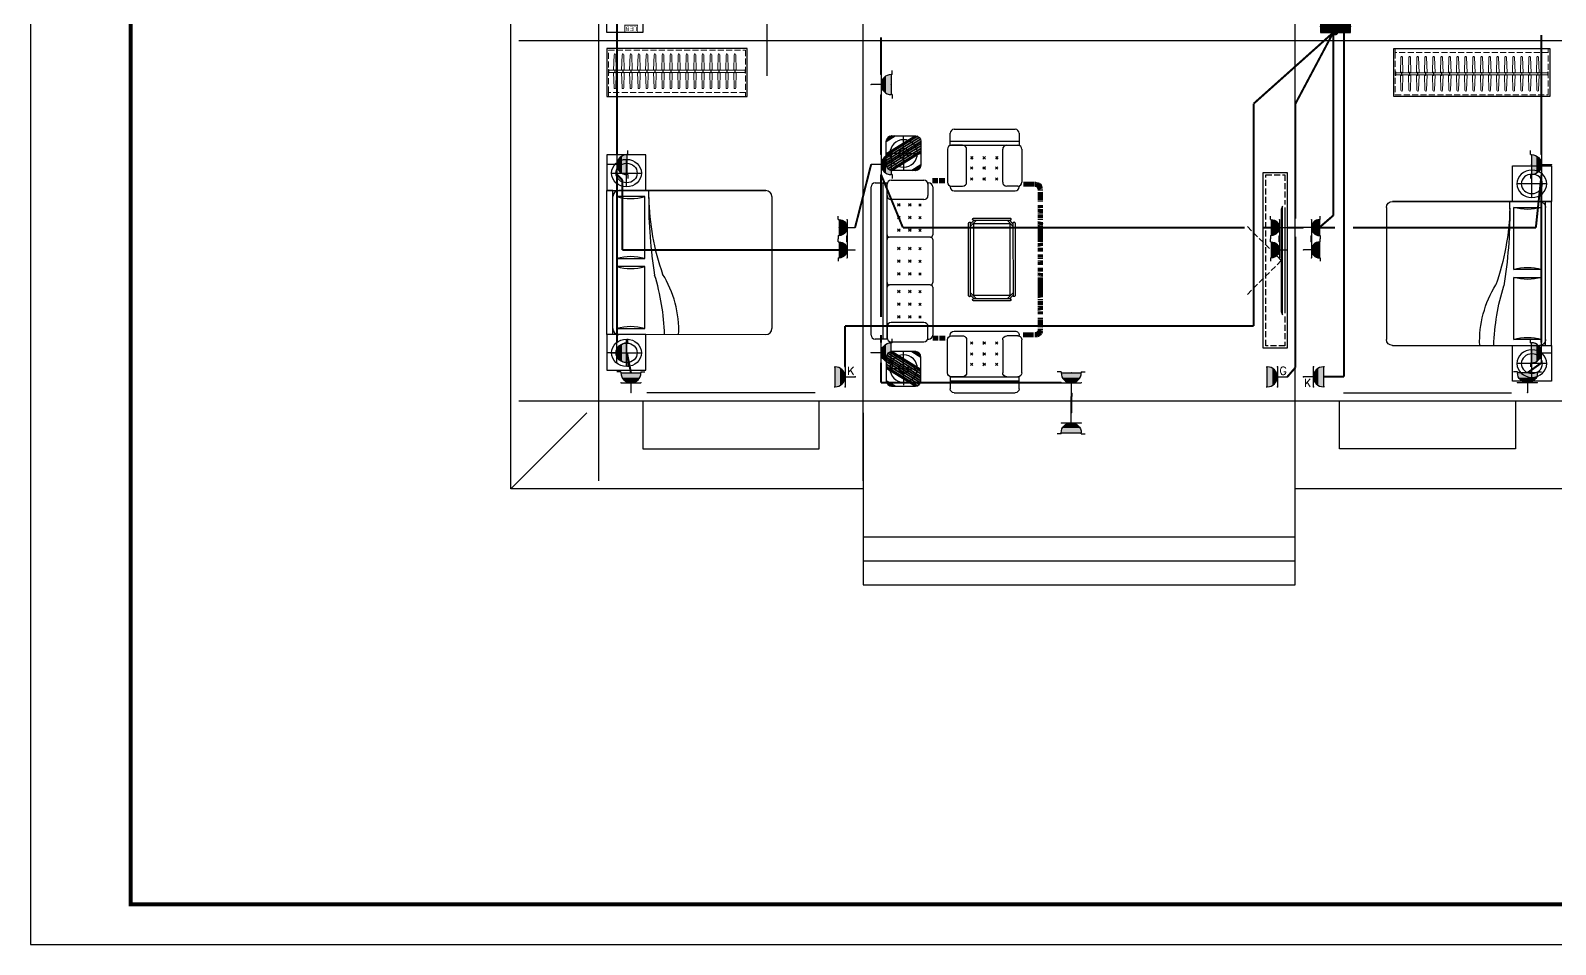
# Model space of a CAD drawing. Extents: x -29700 to 0, y 0 to 131000.
# Drawn here: x -29700 to -10649, y 44000 to 55416 of the extents above; entities that cross this region are included whole.
import ezdxf
from ezdxf.enums import TextEntityAlignment as Align

# ---------------------------------------------------------------- set-up
doc = ezdxf.new("R2010")
doc.units = 0
doc.header["$LTSCALE"] = 1000
doc.header["$MEASUREMENT"] = 0
doc.linetypes.add('A户型二层平面图$0$DASH', pattern=[0.35, 0.25, -0.1])
doc.linetypes.add('B-1户型三层平面图$0$DASH', pattern=[0.35, 0.25, -0.1])
doc.layers.get('0').update_dxf_attribs({"linetype": 'CONTINUOUS'})
for name, color, linetype in [('A户型二层平面图$0$A_家具_基线', 251, 'CONTINUOUS'), ('DOTE', 1, 'CONTINUOUS'), ('EQUIP-插座', 3, 'CONTINUOUS'), ('EQUIP-箱柜', 3, 'CONTINUOUS'), ('LWIRE', 4, 'CONTINUOUS'), ('TK', 4, 'CONTINUOUS'), ('家具', 8, 'CONTINUOUS')]:
    doc.layers.add(name, color=color, linetype=linetype)
for name, color, linetype, lineweight in [('EM-插座点位', 2, 'CONTINUOUS', 15), ('EM-机电', 14, 'CONTINUOUS', 15), ('EQUIP-照明', 3, 'CONTINUOUS', 15), ('WIRE-照明', 1, 'CONTINUOUS', 15)]:
    doc.layers.add(name, color=color, linetype=linetype, lineweight=lineweight)
doc.styles.add('_TCH_LABEL', font='COMPLEX', dxfattribs={"bigfont": 'GBCBIG'})
doc.styles.add('_TEL_DIM', font='SIMPLEX', dxfattribs={"width": 0.8, "height": 3.5, "bigfont": 'HZTXT'})
doc.styles.add('DIM_FONT', font='SIMPLEX', dxfattribs={"width": 0.7, "bigfont": 'GBCBIG'})
doc.styles.add('GIL', font='GOTHIC.TTF')
doc.styles.add('HZTXT1', font='romans.shx', dxfattribs={"width": 0.7, "bigfont": 'GBHZFS.SHX'})
doc.styles.get("Standard").update_dxf_attribs({"font": 'gbenor.shx', "bigfont": 'gbcbig.shx'})

# ---------------------------------------------------------------- blocks, each defined once
blk = doc.blocks.new('A$C66793C10')
for p, q in [((450, 450), (0, 450)), ((0, 450), (0, 0)), ((223, 401), (223, 56)), ((450, 0), (450, 450)), ((396, 229), (50, 229)), ((0, 0), (450, 0))]:
    blk.add_line(p, q)
for radius in [173, 123]:
    blk.add_circle((223, 229), radius)
blk = doc.blocks.new('A$C0BC040C0')
at = {"layer": '家具'}
for p, q in [((0, 295), (0, 2095)), ((75, 2095), (0, 2095)), ((75, 295), (75, 2095)), ((124, 2019), (124, 1245)), ((472, 2019), (124, 2019)), ((149, 2095), (1987, 2095)), ((1987, 2095), (149, 2095)), ((472, 1245), (472, 2019)), ((522, 1996), (522, 2095)), ((2062, 2019), (2062, 371)), ((124, 1245), (472, 1245)), ((124, 1145), (124, 371)), ((472, 1145), (124, 1145)), ((472, 371), (472, 1145)), ((75, 295), (0, 295)), ((124, 371), (472, 371)), ((1987, 295), (149, 295))]:
    blk.add_line(p, q, dxfattribs=at)
for centre, major_axis, ratio, start_param, end_param in [((149, 2019), (0, 75.9), 0.981818, 0, 1.570796), ((298, 2627), (0, 632), 0.981818, 2.857799, 3.425387), ((2092, 1653), (-220, 2967), 0.524077, 1.416252, 1.739927), ((1467, 1705), (-287, 1661), 0.542659, 1.294437, 1.879131), ((1987, 2019), (0, 75.9), 0.981818, 4.712389, 6.283185), ((298, 638), (0, -632), 0.981818, 2.857799, 3.425387), ((298, 1752), (0, -632), 0.981818, -0.283794, 0.283794), ((-1119, 354), (-345, 2286), 0.791145, 4.568047, 4.89601), ((5, 453), (-253, 1064), 0.804127, 4.37694, 5.109608), ((298, -236), (0, 632), 0.981818, -0.283794, 0.283794), ((149, 371), (0, 75.9), 0.981818, 1.570796, 3.141593), ((1987, 371), (0, 75.9), 0.981818, 3.141593, 4.712389)]:
    blk.add_ellipse(centre, major_axis=major_axis, ratio=ratio, start_param=start_param, end_param=end_param, dxfattribs=at)
at = {"layer": '家具', "xscale": 1.080000000001746, "yscale": 0.9899999999906868, "rotation": 179.9999999989328}
for p in [(486, 2540), (486, 295)]:
    blk.add_blockref('A$C66793C10', p, dxfattribs=at)
blk = doc.blocks.new('*U29')
blk.add_lwpolyline([(0, -600), (0, 0), (1750, 0), (1750, -600)], close=True)
at = {"color": 250, "lineweight": 13, "ltscale": 0.3}
for points in [[(20, -50), (20, 0)], [(1730, -50), (1730, 0)], [(99, -330), (99, -335), (101, -335), (101, -296), (99, -296), (99, -330), (99, -302)], [(199, -330), (199, -335), (201, -335), (201, -296), (199, -296), (199, -330), (199, -302)], [(299, -330), (299, -335), (301, -335), (301, -296), (299, -296), (299, -330), (299, -302)], [(399, -330), (399, -335), (401, -335), (401, -296), (399, -296), (399, -330), (399, -302)], [(499, -330), (499, -335), (501, -335), (501, -296), (499, -296), (499, -330), (499, -302)], [(599, -330), (599, -335), (601, -335), (601, -296), (599, -296), (599, -330), (599, -302)], [(699, -330), (699, -335), (701, -335), (701, -296), (699, -296), (699, -330), (699, -302)], [(799, -330), (799, -335), (801, -335), (801, -296), (799, -296), (799, -330), (799, -302)], [(899, -330), (899, -335), (901, -335), (901, -296), (899, -296), (899, -330), (899, -302)], [(999, -330), (999, -335), (1001, -335), (1001, -296), (999, -296), (999, -330), (999, -302)], [(1099, -330), (1099, -335), (1101, -335), (1101, -296), (1099, -296), (1099, -330), (1099, -302)], [(1199, -330), (1199, -335), (1201, -335), (1201, -296), (1199, -296), (1199, -330), (1199, -302)], [(1299, -330), (1299, -335), (1301, -335), (1301, -296), (1299, -296), (1299, -330), (1299, -302)], [(1399, -330), (1399, -335), (1401, -335), (1401, -296), (1399, -296), (1399, -330), (1399, -302)], [(1499, -330), (1499, -335), (1501, -335), (1501, -296), (1499, -296), (1499, -330), (1499, -302)], [(1599, -330), (1599, -335), (1601, -335), (1601, -296), (1599, -296), (1599, -330), (1599, -302)]]:
    blk.add_lwpolyline(points, dxfattribs=at)
at = {"color": 250, "linetype": 'A户型二层平面图$0$DASH', "lineweight": 13, "ltscale": 0.3}
blk.add_lwpolyline([(20, -580), (1730, -580), (1730, -50), (20, -50)], close=True, dxfattribs=at)
at = {"color": 250, "lineweight": 13, "ltscale": 0.3}
for points in [[(84, -302), (90, -109, -0.431026), (100, -99, -0.397598), (110, -109), (116, -302)], [(184, -302), (190, -109, -0.431026), (200, -99, -0.397598), (210, -109), (216, -302)], [(284, -302), (290, -109, -0.431026), (300, -99, -0.397598), (310, -109), (316, -302)], [(384, -302), (390, -109, -0.431026), (400, -99, -0.397598), (410, -109), (416, -302)], [(484, -302), (490, -109, -0.431026), (500, -99, -0.397598), (510, -109), (516, -302)], [(584, -302), (590, -109, -0.431026), (600, -99, -0.397598), (610, -109), (616, -302)], [(684, -302), (690, -109, -0.431026), (700, -99, -0.397598), (710, -109), (716, -302)], [(784, -302), (790, -109, -0.431026), (800, -99, -0.397598), (810, -109), (816, -302)], [(884, -302), (890, -109, -0.431026), (900, -99, -0.397598), (910, -109), (916, -302)], [(984, -302), (990, -109, -0.431026), (1000, -99, -0.397598), (1010, -109), (1016, -302)], [(1084, -302), (1090, -109, -0.431026), (1100, -99, -0.397598), (1110, -109), (1116, -302)], [(1184, -302), (1190, -109, -0.431026), (1200, -99, -0.397598), (1210, -109), (1216, -302)], [(1284, -302), (1290, -109, -0.431026), (1300, -99, -0.397598), (1310, -109), (1316, -302)], [(1384, -302), (1390, -109, -0.431026), (1400, -99, -0.397598), (1410, -109), (1416, -302)], [(1484, -302), (1490, -109, -0.431026), (1500, -99, -0.397598), (1510, -109), (1516, -302)], [(1584, -302), (1590, -109, -0.431026), (1600, -99, -0.397598), (1610, -109), (1616, -302)], [(116, -328), (110, -522, -1), (90, -522), (84, -328)], [(216, -328), (210, -522, -1), (190, -522), (184, -328)], [(316, -328), (310, -522, -1), (290, -522), (284, -328)], [(416, -328), (410, -522, -1), (390, -522), (384, -328)], [(516, -328), (510, -522, -1), (490, -522), (484, -328)], [(616, -328), (610, -522, -1), (590, -522), (584, -328)], [(716, -328), (710, -522, -1), (690, -522), (684, -328)], [(816, -328), (810, -522, -1), (790, -522), (784, -328)], [(916, -328), (910, -522, -1), (890, -522), (884, -328)], [(1016, -328), (1010, -522, -1), (990, -522), (984, -328)], [(1116, -328), (1110, -522, -1), (1090, -522), (1084, -328)], [(1216, -328), (1210, -522, -1), (1190, -522), (1184, -328)], [(1316, -328), (1310, -522, -1), (1290, -522), (1284, -328)], [(1416, -328), (1410, -522, -1), (1390, -522), (1384, -328)], [(1516, -328), (1510, -522, -1), (1490, -522), (1484, -328)], [(1616, -328), (1610, -522, -1), (1590, -522), (1584, -328)]]:
    blk.add_lwpolyline(points, format="xyb", dxfattribs=at)
blk.add_lwpolyline([(1730, -338), (1725, -338), (1725, -328), (25, -328), (25, -338), (20, -338), (20, -292), (25, -292), (25, -328), (25, -302), (1725, -302), (1725, -328), (1725, -292), (1730, -292)], close=True, dxfattribs=at)
blk = doc.blocks.new('*U30')
at = {"color": 250}
for p, q in [((590, -350), (710, -350)), ((650, -410), (650, -290))]:
    blk.add_line(p, q, dxfattribs=at)
for points in [[(350, -450), (0, -450), (0, 0), (1300, 0), (1300, -450), (950, -450)], [(663, -150), (950, -150), (950, -550), (350, -550), (350, -150), (635, -150)]]:
    blk.add_lwpolyline(points)
at = {"color": 250, "linetype": 'B-1户型三层平面图$0$DASH', "ltscale": 0.2}
blk.add_lwpolyline([(663, -170), (930, -170), (930, -530), (370, -530), (370, -170), (635, -170)], dxfattribs=at)
for points in [[(501, -84), (570, -84), (570, -97), (501, -97)], [(663, -213), (663, -78), (635, -78), (635, -213)], [(799, -84), (730, -84), (730, -97), (799, -97)]]:
    blk.add_lwpolyline(points, close=True)
at = {"color": 250}
for centre, radius in [((564, -91, 0), 6.17), ((737, -91, 0), 6.17), ((650, -350), 40), ((650, -350), 22.5), ((650, -201), 7.98)]:
    blk.add_circle(centre, radius, dxfattribs=at)
for centre, radius, start, end in [((564, -91), 25.4, 194.0486, 165.9514), ((649, -88), 29.3, 297.9804, 241.0365), ((737, -91), 25.4, 14.0486, 345.9514)]:
    blk.add_arc(centre, radius, start, end)
for centre, radius, start, end in [((564, -91), 16.6, 201.7986, 158.2014), ((649, -88), 23.8, 305.279, 233.4071), ((737, -91), 16.6, 21.7986, 338.2014)]:
    blk.add_arc(centre, radius, start, end, dxfattribs=at)
blk = doc.blocks.new('M_C47JEV')
for p, q in [((381, 770), (-381, 770)), ((-465, 250), (-465, 661)), ((-431, 711), (-431, 720)), ((-415, 711), (-275, 711)), ((-225, 661), (-225, 250)), ((-136, 606), (-166, 637)), ((-166, 606), (-136, 637)), ((-9, 606), (21, 637)), ((21, 606), (-9, 637)), ((179, 606), (149, 637)), ((149, 606), (179, 637)), ((225, 661), (225, 250)), ((415, 711), (275, 711)), ((431, 711), (431, 720)), ((465, 250), (465, 661)), ((-136, 469), (-166, 499)), ((-166, 469), (-136, 499)), ((21, 469), (-9, 499)), ((-9, 469), (21, 499)), ((179, 469), (149, 499)), ((149, 469), (179, 499)), ((-431, 50), (-431, 203)), ((431, 200), (-431, 200)), ((-275, 200), (-415, 200)), ((-136, 342), (-166, 372)), ((-166, 342), (-136, 372)), ((21, 342), (-9, 372)), ((-9, 342), (21, 372)), ((179, 342), (149, 372)), ((149, 342), (179, 372)), ((275, 200), (415, 200)), ((431, 200), (431, 50)), ((431, 150), (-431, 150)), ((381, 0), (-381, 0))]:
    blk.add_line(p, q)
for centre, start, end in [((-381, 720), 90, 180), ((381, 720), 360, 90), ((-415, 661), 90, 180), ((-275, 661), 0, 90), ((275, 661), 90, 180), ((415, 661), 0, 90), ((-415, 250), 180, 270), ((-275, 250), 270, 0), ((275, 250), 180, 270), ((415, 250), 270, 0), ((-381, 50), 180, 270), ((381, 50), 270, 0)]:
    blk.add_arc(centre, 50, start, end)
at = {"style": 'DIM_FONT', "width": 0.8, "flags": 9}
for tag in ['XSIZE', 'YSIZE']:
    blk.add_attdef(tag, (0, 0), '', height=0.5, dxfattribs=at)
blk = doc.blocks.new('M_C46QQU')
for p, q in [((-925, 770), (-327, 770)), ((-269, 770), (269, 770)), ((327, 770), (925, 770)), ((-1008, 250), (-1008, 661)), ((-975, 711), (-975, 720)), ((-958, 711), (-818, 711)), ((-768, 661), (-768, 250)), ((-713, 627), (-683, 597)), ((-683, 627), (-713, 597)), ((-556, 627), (-526, 597)), ((-526, 627), (-556, 597)), ((-398, 627), (-368, 597)), ((-368, 627), (-398, 597)), ((-298, 740), (-298, 230)), ((-138, 627), (-168, 597)), ((-168, 627), (-138, 597)), ((20, 627), (-11, 597)), ((-11, 627), (20, 597)), ((177, 627), (147, 597)), ((147, 627), (177, 597)), ((298, 740), (298, 230)), ((368, 627), (398, 597)), ((398, 627), (368, 597)), ((526, 627), (556, 597)), ((556, 627), (526, 597)), ((683, 627), (713, 597)), ((713, 627), (683, 597)), ((768, 661), (768, 250)), ((958, 711), (818, 711)), ((975, 711), (975, 720)), ((1008, 250), (1008, 661)), ((-713, 500), (-683, 469)), ((-683, 500), (-713, 469)), ((-556, 500), (-526, 469)), ((-526, 500), (-556, 469)), ((-398, 500), (-368, 469)), ((-368, 500), (-398, 469)), ((-138, 500), (-168, 469)), ((-168, 500), (-138, 469)), ((20, 500), (-11, 469)), ((-11, 500), (20, 469)), ((177, 500), (147, 469)), ((147, 500), (177, 469)), ((368, 500), (398, 469)), ((398, 500), (368, 469)), ((526, 500), (556, 469)), ((556, 500), (526, 469)), ((683, 500), (713, 469)), ((713, 500), (683, 469)), ((-975, 50), (-975, 203)), ((975, 200), (-975, 200)), ((-818, 200), (-958, 200)), ((-713, 363), (-683, 332)), ((-683, 363), (-713, 332)), ((-526, 363), (-556, 332)), ((-556, 363), (-526, 332)), ((-398, 363), (-368, 332)), ((-368, 363), (-398, 332)), ((-138, 363), (-168, 332)), ((-168, 363), (-138, 332)), ((-11, 363), (20, 332)), ((20, 363), (-11, 332)), ((177, 363), (147, 332)), ((147, 363), (177, 332)), ((368, 363), (398, 332)), ((398, 363), (368, 332)), ((556, 363), (526, 332)), ((526, 363), (556, 332)), ((683, 363), (713, 332)), ((713, 363), (683, 332)), ((818, 200), (958, 200)), ((975, 200), (975, 50)), ((975, 150), (-975, 150)), ((925, 0), (-925, 0))]:
    blk.add_line(p, q)
for centre, radius, start, end in [((-925, 720), 50, 90, 180), ((-328, 740), 30, 360, 90), ((-268, 740), 30, 90, 180), ((268, 740), 30, 0, 90), ((328, 740), 30, 90, 180), ((925, 720), 50, 360, 90), ((-958, 661), 50, 90, 180), ((-818, 661), 50, 0, 90), ((818, 661), 50, 90, 180), ((958, 661), 50, 0, 90), ((-958, 250), 50, 180, 270), ((-818, 250), 50, 270, 0), ((-328, 230), 30, 270, 0), ((-268, 230), 30, 180, 270), ((268, 230), 30, 270, 360), ((328, 230), 30, 180, 270), ((818, 250), 50, 180, 270), ((958, 250), 50, 270, 0), ((-925, 50), 50, 180, 270), ((925, 50), 50, 270, 0)]:
    blk.add_arc(centre, radius, start, end)
at = {"style": 'DIM_FONT', "width": 0.8, "flags": 9}
for tag in ['XSIZE', 'YSIZE']:
    blk.add_attdef(tag, (0, 0), '', height=0.5, dxfattribs=at)
blk = doc.blocks.new('A$C216821B5')
at = {"layer": '家具'}
for p, q in [((1737, 2990), (1737, 3196)), ((1737, 2990), (1531, 2990)), ((1737, 2990), (1737, 2784)), ((1737, 2990), (1944, 2990)), ((1227, 2619), (1227, 2679)), ((1243, 2619), (1243, 2679)), ((1251, 2619), (1245, 2679)), ((1254, 2619), (1249, 2679)), ((1262, 2619), (1257, 2679)), ((1271, 2619), (1266, 2679)), ((1281, 2619), (1275, 2679)), ((1287, 2619), (1287, 2679)), ((1315, 2619), (1315, 2679)), ((1328, 2619), (1328, 2679)), ((1332, 2619), (1332, 2679)), ((1347, 2619), (1347, 2679)), ((1348, 2619), (1348, 2679)), ((1354, 2619), (1354, 2679)), ((1354, 2619), (1354, 2679)), ((1355, 2619), (1355, 2679)), ((1368, 2619), (1368, 2679)), ((60, 2535), (0, 2535)), ((60, 2500), (0, 2506)), ((60, 2488), (0, 2494)), ((62, 2550), (1, 2564)), ((61, 2545), (1, 2559)), ((63, 2552), (3, 2576)), ((65, 2554), (5, 2579)), ((67, 2559), (8, 2588)), ((69, 2564), (15, 2604)), ((74, 2566), (23, 2610)), ((76, 2568), (27, 2614)), ((79, 2569), (30, 2618)), ((79, 2571), (48, 2628)), ((85, 2573), (56, 2630)), ((92, 2575), (77, 2636)), ((95, 2575), (95, 2636)), ((118, 2636), (118, 2576)), ((131, 2636), (131, 2576)), ((135, 2636), (135, 2576)), ((150, 2636), (150, 2576)), ((151, 2636), (151, 2576)), ((157, 2636), (157, 2576)), ((157, 2636), (157, 2576)), ((158, 2636), (158, 2576)), ((171, 2636), (171, 2576)), ((181, 2636), (181, 2576)), ((189, 2636), (189, 2576)), ((190, 2636), (190, 2576)), ((205, 2636), (205, 2576)), ((219, 2636), (219, 2576)), ((229, 2636), (229, 2576)), ((236, 2636), (236, 2576)), ((60, 2476), (0, 2476)), ((60, 2468), (0, 2468)), ((60, 2452), (0, 2456)), ((60, 2446), (0, 2450)), ((60, 2442), (0, 2446)), ((60, 2437), (0, 2441)), ((60, 2430), (0, 2430)), ((60, 2419), (0, 2419)), ((60, 2396), (0, 2396)), ((60, 2341), (0, 2341)), ((60, 2334), (0, 2334)), ((60, 2319), (0, 2319)), ((60, 2299), (0, 2288)), ((60, 2291), (0, 2280)), ((60, 2288), (0, 2276)), ((60, 2283), (0, 2272)), ((60, 2281), (0, 2270)), ((60, 2274), (0, 2263)), ((60, 2269), (0, 2258)), ((60, 2268), (0, 2257)), ((60, 2247), (0, 2247)), ((60, 2223), (0, 2223)), ((60, 2221), (0, 2221)), ((60, 2208), (0, 2208)), ((60, 2206), (0, 2206)), ((60, 2203), (0, 2203)), ((60, 2202), (0, 2202)), ((60, 2192), (0, 2192)), ((60, 2167), (0, 2167)), ((60, 2141), (0, 2128)), ((60, 2140), (0, 2127)), ((60, 2133), (0, 2120)), ((60, 2130), (0, 2117)), ((60, 2126), (0, 2113)), ((60, 2125), (0, 2112)), ((60, 2122), (0, 2109)), ((60, 2114), (0, 2101)), ((60, 2112), (0, 2099)), ((60, 2109), (0, 2096)), ((346, 2120), (346, 1211)), ((356, 2130), (361, 2130)), ((371, 2111), (415, 2155)), ((371, 2083), (443, 2155)), ((371, 2120), (371, 1211)), ((396, 2170), (396, 2165)), ((865, 2180), (406, 2180)), ((865, 2155), (406, 2155)), ((901, 2083), (828, 2155)), ((901, 2111), (857, 2155)), ((875, 2170), (875, 2165)), ((901, 1211), (901, 2120)), ((916, 2130), (911, 2130)), ((926, 1211), (926, 2120)), ((60, 2095), (0, 2082)), ((60, 2079), (0, 2079)), ((60, 2063), (0, 2063)), ((60, 2047), (0, 2047)), ((60, 2039), (0, 2044)), ((60, 2035), (0, 2041)), ((60, 2027), (0, 2033)), ((60, 2018), (0, 2024)), ((60, 2009), (0, 2014)), ((60, 2002), (0, 2002)), ((60, 1997), (0, 1997)), ((60, 1991), (0, 1991)), ((60, 1975), (0, 1975)), ((60, 1962), (0, 1962)), ((60, 1951), (0, 1951)), ((60, 1951), (0, 1951)), ((60, 1945), (0, 1945)), ((60, 1936), (0, 1936)), ((60, 1931), (0, 1931)), ((60, 1925), (0, 1925)), ((60, 1912), (0, 1912)), ((60, 1900), (0, 1900)), ((60, 1895), (0, 1895)), ((60, 1866), (0, 1875)), ((60, 1851), (0, 1860)), ((60, 1845), (0, 1855)), ((60, 1833), (0, 1842)), ((60, 1807), (0, 1807)), ((60, 1795), (0, 1795)), ((60, 1784), (0, 1784)), ((60, 1778), (0, 1778)), ((60, 1775), (0, 1775)), ((60, 1725), (0, 1725)), ((60, 1718), (0, 1713)), ((60, 1717), (0, 1712)), ((60, 1709), (0, 1704)), ((60, 1707), (0, 1702)), ((60, 1702), (0, 1697)), ((60, 1682), (0, 1682)), ((60, 1649), (0, 1649)), ((60, 1629), (0, 1634)), ((60, 1624), (0, 1629)), ((60, 1622), (0, 1627)), ((60, 1614), (0, 1619)), ((60, 1613), (0, 1618)), ((60, 1606), (0, 1606)), ((60, 1556), (0, 1556)), ((60, 1553), (0, 1553)), ((60, 1547), (0, 1547)), ((60, 1536), (0, 1536)), ((60, 1524), (0, 1524)), ((60, 1498), (0, 1489)), ((60, 1485), (0, 1476)), ((60, 1480), (0, 1471)), ((60, 1465), (0, 1456)), ((60, 1436), (0, 1436)), ((60, 1431), (0, 1431)), ((60, 1419), (0, 1419)), ((60, 1405), (0, 1405)), ((60, 1400), (0, 1400)), ((60, 1395), (0, 1395)), ((60, 1386), (0, 1386)), ((60, 1380), (0, 1380)), ((60, 1380), (0, 1380)), ((60, 1369), (0, 1369)), ((60, 1356), (0, 1356)), ((60, 1340), (0, 1340)), ((60, 1333), (0, 1333)), ((60, 1329), (0, 1329)), ((60, 1322), (0, 1316)), ((60, 1313), (0, 1307)), ((60, 1304), (0, 1298)), ((60, 1296), (0, 1290)), ((60, 1292), (0, 1287)), ((60, 1284), (0, 1284)), ((60, 1268), (0, 1268)), ((60, 1252), (0, 1252)), ((60, 1236), (0, 1249)), ((60, 1222), (0, 1235)), ((60, 1219), (0, 1232)), ((60, 1216), (0, 1229)), ((60, 1208), (0, 1221)), ((60, 1206), (0, 1219)), ((60, 1205), (0, 1218)), ((60, 1200), (0, 1213)), ((60, 1198), (0, 1211)), ((60, 1191), (0, 1204)), ((60, 1190), (0, 1203)), ((60, 1164), (0, 1164)), ((356, 1201), (361, 1201)), ((371, 1248), (443, 1175)), ((371, 1219), (415, 1175)), ((396, 1160), (396, 1165)), ((406, 1175), (865, 1175)), ((406, 1150), (865, 1150)), ((901, 1248), (828, 1175)), ((901, 1219), (857, 1175)), ((875, 1160), (875, 1165)), ((916, 1201), (911, 1201)), ((60, 1139), (0, 1139)), ((60, 1129), (0, 1129)), ((60, 1128), (0, 1128)), ((60, 1124), (0, 1124)), ((60, 1123), (0, 1123)), ((60, 1110), (0, 1110)), ((60, 1108), (0, 1108)), ((60, 1084), (0, 1084)), ((60, 1063), (0, 1074)), ((60, 1062), (0, 1073)), ((60, 1057), (0, 1068)), ((60, 1050), (0, 1061)), ((60, 1048), (0, 1059)), ((60, 1043), (0, 1054)), ((60, 1040), (0, 1051)), ((60, 1032), (0, 1043)), ((60, 1012), (0, 1012)), ((60, 996), (0, 996)), ((60, 990), (0, 990)), ((60, 934), (0, 934)), ((60, 912), (0, 912)), ((60, 901), (0, 901)), ((60, 894), (0, 890)), ((60, 889), (0, 885)), ((60, 885), (0, 881)), ((60, 879), (0, 875)), ((60, 862), (0, 862)), ((60, 855), (0, 855)), ((60, 842), (0, 837)), ((60, 830), (0, 825)), ((60, 796), (0, 796)), ((61, 786), (1, 772)), ((62, 781), (1, 767)), ((63, 779), (3, 755)), ((65, 776), (5, 752)), ((67, 772), (8, 743)), ((69, 767), (15, 727)), ((74, 765), (23, 721)), ((76, 763), (27, 716)), ((79, 762), (30, 713)), ((79, 760), (48, 703)), ((85, 758), (56, 700)), ((92, 756), (77, 695)), ((95, 755), (95, 695)), ((118, 695), (118, 755)), ((131, 695), (131, 755)), ((135, 695), (135, 755)), ((150, 695), (150, 755)), ((151, 695), (151, 755)), ((157, 695), (157, 755)), ((157, 695), (157, 755)), ((158, 695), (158, 755)), ((171, 695), (171, 755)), ((181, 695), (181, 755)), ((189, 695), (189, 755)), ((190, 695), (190, 755)), ((205, 695), (205, 755)), ((219, 695), (219, 755)), ((229, 695), (229, 755)), ((236, 695), (236, 755)), ((1227, 712), (1227, 652)), ((1243, 712), (1243, 652)), ((1251, 712), (1245, 652)), ((1254, 712), (1249, 652)), ((1262, 712), (1257, 652)), ((1271, 712), (1266, 652)), ((1281, 712), (1275, 652)), ((1287, 712), (1287, 652)), ((1315, 712), (1315, 652)), ((1328, 712), (1328, 652)), ((1332, 712), (1332, 652)), ((1347, 712), (1347, 652)), ((1348, 712), (1348, 652)), ((1354, 712), (1354, 652)), ((1354, 712), (1354, 652)), ((1355, 712), (1355, 652)), ((1368, 712), (1368, 652)), ((1737, 301), (1737, 508)), ((1737, 301), (1531, 301)), ((1737, 301), (1737, 95)), ((1737, 301), (1944, 301))]:
    blk.add_line(p, q, dxfattribs=at)
blk.add_lwpolyline([(861, 2115), (411, 2115), (411, 1215), (861, 1215)], close=True, dxfattribs=at)
for centre, start, end in [((356, 2120), 90, 180), ((361, 2120), 0, 90), ((406, 2170), 90, 180), ((406, 2165), 180, 270), ((865, 2170), 0, 90), ((865, 2165), 270, 0), ((911, 2120), 90, 180), ((916, 2120), 0, 90), ((356, 1211), 180, 270), ((361, 1211), 270, 0), ((406, 1165), 90, 180), ((406, 1160), 180, 270), ((865, 1165), 0, 90), ((865, 1160), 270, 0), ((911, 1211), 180, 270), ((916, 1211), 270, 0)]:
    blk.add_arc(centre, 10, start, end, dxfattribs=at)
for major_axis in [(-121, 121), (-43.2, 43.2)]:
    blk.add_ellipse((1737, 2990), major_axis=major_axis, ratio=1, start_param=0.785398, end_param=7.068583, dxfattribs=at)
at = {"layer": '家具', "extrusion": (0, 0, -1)}
for major_axis in [(121, 121), (43.2, 43.2)]:
    blk.add_ellipse((1737, 302), major_axis=major_axis, ratio=1, start_param=3.926991, end_param=10.210176, dxfattribs=at)
at = {"layer": '家具', "extrusion": (0, 0, -1), "zscale": -1}
for name, p, rotation in [('M_C47JEV', (-725, 3292), 180), ('M_C46QQU', (-2144, 1646), 270)]:
    blk.add_blockref(name, p, dxfattribs=dict(at, rotation=rotation))
at = {"layer": '家具'}
blk.add_blockref('M_C47JEV', (725, 0), dxfattribs=at)
mesh = blk.add_polyface(dxfattribs=at)
corners = [(1911, 3205), (1934, 3189), (1909, 3205), (1945, 3173), (1885, 3210), (1885, 3210), (1945, 3172), (1885, 3210), (1885, 3210), (1949, 3166), (1879, 3210), (1954, 3140), (1843, 3210), (1954, 2985), (1591, 3210), (1954, 2985), (1591, 3210), (1954, 2964), (1566, 3205), (1954, 2934), (1543, 3189), (1954, 2901), (1527, 3166), (1954, 2873), (1522, 3140), (1522, 3140), (1954, 2873), (1522, 3140), (1522, 3115), (1954, 2847), (1522, 3115), (1954, 2847), (1522, 3086), (1949, 2821), (1522, 3053), (1934, 2798), (1522, 3023), (1911, 2782), (1522, 3003), (1885, 2778), (1885, 2778), (1522, 3003), (1885, 2778), (1885, 2778), (1522, 2847), (1634, 2778), (1522, 2847), (1634, 2778), (1527, 2821), (1597, 2778), (1531, 2815), (1591, 2778), (1531, 2815), (1591, 2778), (1543, 2798), (1568, 2782), (1566, 2782)]
mesh.append_faces([[corners[k] for k in face] for face in [(0, 0, 2, 1), (1, 2, 4, 3), (3, 4, 7, 6), (5, 5, 8, 7), (6, 8, 10, 9), (9, 10, 12, 11), (11, 12, 14, 13), (13, 14, 16, 15), (15, 16, 18, 17), (17, 18, 20, 19), (19, 20, 22, 21), (21, 22, 24, 23), (23, 24, 27, 26), (26, 25, 28, 29), (29, 28, 30, 31), (31, 30, 32, 33), (33, 32, 34, 35), (35, 34, 36, 37), (37, 36, 38, 40), (40, 39, 43, 43), (39, 38, 41, 42), (42, 41, 44, 45), (45, 44, 46, 47), (47, 46, 48, 49), (49, 48, 50, 51), (51, 50, 52, 53), (53, 52, 54, 55), (55, 54, 56, 56)]], dxfattribs={"vtx0": -1, "vtx2": -1})
mesh = blk.add_polyface(dxfattribs=at)
corners = [(1911, 87), (1934, 102), (1909, 86), (1945, 119), (1885, 82), (1885, 82), (1945, 119), (1885, 82), (1885, 82), (1949, 126), (1879, 82), (1954, 151), (1843, 82), (1954, 307), (1591, 82), (1954, 307), (1591, 82), (1954, 328), (1566, 87), (1954, 357), (1543, 102), (1954, 390), (1527, 126), (1954, 419), (1522, 151), (1522, 151), (1954, 419), (1522, 151), (1522, 177), (1954, 445), (1522, 177), (1954, 445), (1522, 205), (1949, 470), (1522, 238), (1934, 494), (1522, 268), (1911, 509), (1522, 289), (1885, 514), (1885, 514), (1522, 289), (1885, 514), (1885, 514), (1522, 445), (1634, 514), (1522, 445), (1634, 514), (1527, 470), (1597, 514), (1531, 477), (1591, 514), (1531, 477), (1591, 514), (1543, 494), (1568, 509), (1566, 509)]
mesh.append_faces([[corners[k] for k in face] for face in [(0, 0, 2, 1), (1, 2, 4, 3), (3, 4, 7, 6), (5, 5, 8, 7), (6, 8, 10, 9), (9, 10, 12, 11), (11, 12, 14, 13), (13, 14, 16, 15), (15, 16, 18, 17), (17, 18, 20, 19), (19, 20, 22, 21), (21, 22, 24, 23), (23, 24, 27, 26), (26, 25, 28, 29), (29, 28, 30, 31), (31, 30, 32, 33), (33, 32, 34, 35), (35, 34, 36, 37), (37, 36, 38, 40), (40, 39, 43, 43), (39, 38, 41, 42), (42, 41, 44, 45), (45, 44, 46, 47), (47, 46, 48, 49), (49, 48, 50, 51), (51, 50, 52, 53), (53, 52, 54, 55), (55, 54, 56, 56)]], dxfattribs={"vtx0": -1, "vtx2": -1})
blk = doc.blocks.new('A$C2A33777C')
at = {"color": 8, "ltscale": 250}
blk.add_lwpolyline([(467, 2196), (167, 2196), (167, 0), (467, 0)], close=True, dxfattribs=at)
at = {"color": 8, "linetype": 'B-1户型三层平面图$0$DASH', "ltscale": 0.3}
for points in [[(197, 396), (197, 31), (437, 31), (437, 2166), (197, 2166), (197, 1796)], [(242, 1096), (681, 1535)], [(242, 1096), (681, 657)]]:
    blk.add_lwpolyline(points, dxfattribs=at)
at = {"color": 8, "ltscale": 0.3}
for points in [[(197, 1756), (197, 436)], [(227, 416), (227, 1776)]]:
    blk.add_lwpolyline(points, dxfattribs=at)
at = {"color": 8, "ltscale": 250}
blk.add_lwpolyline([(227, 1776, -0.094024), (242, 1733), (242, 459, -0.094024), (227, 416)], format="xyb", dxfattribs=at)
blk = doc.blocks.new('*U27')
blk.add_lwpolyline([(0, -600), (0, 0), (1950, 0), (1950, -600)], close=True)
at = {"color": 250, "lineweight": 13, "ltscale": 0.3}
for points in [[(20, -50), (20, 0)], [(1930, -50), (1930, 0)], [(99, -330), (99, -335), (101, -335), (101, -296), (99, -296), (99, -330), (99, -302)], [(199, -330), (199, -335), (201, -335), (201, -296), (199, -296), (199, -330), (199, -302)], [(299, -330), (299, -335), (301, -335), (301, -296), (299, -296), (299, -330), (299, -302)], [(399, -330), (399, -335), (401, -335), (401, -296), (399, -296), (399, -330), (399, -302)], [(499, -330), (499, -335), (501, -335), (501, -296), (499, -296), (499, -330), (499, -302)], [(599, -330), (599, -335), (601, -335), (601, -296), (599, -296), (599, -330), (599, -302)], [(699, -330), (699, -335), (701, -335), (701, -296), (699, -296), (699, -330), (699, -302)], [(799, -330), (799, -335), (801, -335), (801, -296), (799, -296), (799, -330), (799, -302)], [(899, -330), (899, -335), (901, -335), (901, -296), (899, -296), (899, -330), (899, -302)], [(999, -330), (999, -335), (1001, -335), (1001, -296), (999, -296), (999, -330), (999, -302)], [(1099, -330), (1099, -335), (1101, -335), (1101, -296), (1099, -296), (1099, -330), (1099, -302)], [(1199, -330), (1199, -335), (1201, -335), (1201, -296), (1199, -296), (1199, -330), (1199, -302)], [(1299, -330), (1299, -335), (1301, -335), (1301, -296), (1299, -296), (1299, -330), (1299, -302)], [(1399, -330), (1399, -335), (1401, -335), (1401, -296), (1399, -296), (1399, -330), (1399, -302)], [(1499, -330), (1499, -335), (1501, -335), (1501, -296), (1499, -296), (1499, -330), (1499, -302)], [(1599, -330), (1599, -335), (1601, -335), (1601, -296), (1599, -296), (1599, -330), (1599, -302)], [(1699, -330), (1699, -335), (1701, -335), (1701, -296), (1699, -296), (1699, -330), (1699, -302)], [(1799, -330), (1799, -335), (1801, -335), (1801, -296), (1799, -296), (1799, -330), (1799, -302)]]:
    blk.add_lwpolyline(points, dxfattribs=at)
at = {"color": 250, "linetype": 'A户型二层平面图$0$DASH', "lineweight": 13, "ltscale": 0.3}
blk.add_lwpolyline([(20, -580), (1930, -580), (1930, -50), (20, -50)], close=True, dxfattribs=at)
at = {"color": 250, "lineweight": 13, "ltscale": 0.3}
for points in [[(84, -302), (90, -109, -0.431026), (100, -99, -0.397598), (110, -109), (116, -302)], [(184, -302), (190, -109, -0.431026), (200, -99, -0.397598), (210, -109), (216, -302)], [(284, -302), (290, -109, -0.431026), (300, -99, -0.397598), (310, -109), (316, -302)], [(384, -302), (390, -109, -0.431026), (400, -99, -0.397598), (410, -109), (416, -302)], [(484, -302), (490, -109, -0.431026), (500, -99, -0.397598), (510, -109), (516, -302)], [(584, -302), (590, -109, -0.431026), (600, -99, -0.397598), (610, -109), (616, -302)], [(684, -302), (690, -109, -0.431026), (700, -99, -0.397598), (710, -109), (716, -302)], [(784, -302), (790, -109, -0.431026), (800, -99, -0.397598), (810, -109), (816, -302)], [(884, -302), (890, -109, -0.431026), (900, -99, -0.397598), (910, -109), (916, -302)], [(984, -302), (990, -109, -0.431026), (1000, -99, -0.397598), (1010, -109), (1016, -302)], [(1084, -302), (1090, -109, -0.431026), (1100, -99, -0.397598), (1110, -109), (1116, -302)], [(1184, -302), (1190, -109, -0.431026), (1200, -99, -0.397598), (1210, -109), (1216, -302)], [(1284, -302), (1290, -109, -0.431026), (1300, -99, -0.397598), (1310, -109), (1316, -302)], [(1384, -302), (1390, -109, -0.431026), (1400, -99, -0.397598), (1410, -109), (1416, -302)], [(1484, -302), (1490, -109, -0.431026), (1500, -99, -0.397598), (1510, -109), (1516, -302)], [(1584, -302), (1590, -109, -0.431026), (1600, -99, -0.397598), (1610, -109), (1616, -302)], [(1684, -302), (1690, -109, -0.431026), (1700, -99, -0.397598), (1710, -109), (1716, -302)], [(1784, -302), (1790, -109, -0.431026), (1800, -99, -0.397598), (1810, -109), (1816, -302)], [(116, -328), (110, -522, -1), (90, -522), (84, -328)], [(216, -328), (210, -522, -1), (190, -522), (184, -328)], [(316, -328), (310, -522, -1), (290, -522), (284, -328)], [(416, -328), (410, -522, -1), (390, -522), (384, -328)], [(516, -328), (510, -522, -1), (490, -522), (484, -328)], [(616, -328), (610, -522, -1), (590, -522), (584, -328)], [(716, -328), (710, -522, -1), (690, -522), (684, -328)], [(816, -328), (810, -522, -1), (790, -522), (784, -328)], [(916, -328), (910, -522, -1), (890, -522), (884, -328)], [(1016, -328), (1010, -522, -1), (990, -522), (984, -328)], [(1116, -328), (1110, -522, -1), (1090, -522), (1084, -328)], [(1216, -328), (1210, -522, -1), (1190, -522), (1184, -328)], [(1316, -328), (1310, -522, -1), (1290, -522), (1284, -328)], [(1416, -328), (1410, -522, -1), (1390, -522), (1384, -328)], [(1516, -328), (1510, -522, -1), (1490, -522), (1484, -328)], [(1616, -328), (1610, -522, -1), (1590, -522), (1584, -328)], [(1716, -328), (1710, -522, -1), (1690, -522), (1684, -328)], [(1816, -328), (1810, -522, -1), (1790, -522), (1784, -328)]]:
    blk.add_lwpolyline(points, format="xyb", dxfattribs=at)
blk.add_lwpolyline([(1930, -338), (1925, -338), (1925, -328), (25, -328), (25, -338), (20, -338), (20, -292), (25, -292), (25, -328), (25, -302), (1925, -302), (1925, -328), (1925, -292), (1930, -292)], close=True, dxfattribs=at)
blk = doc.blocks.new('；u；')
at = {"color": 251}
for p, q in [((68526, -73598), (66426, -73598)), ((75126, -73598), (77226, -73598)), ((65676, -73848), (64726, -74798))]:
    blk.add_line(p, q, dxfattribs=at)
for points in [[(69126, -74798), (64726, -74798), (64726, -62398), (78926, -62398), (78926, -74798), (74526, -74798)], [(66376, -73698), (66376, -74298), (68576, -74298), (68576, -73698)], [(77276, -73698), (77276, -74298), (75076, -74298), (75076, -73698)], [(69126, -73848), (69126, -75698), (74526, -75698), (74526, -73848)], [(69126, -73848), (69126, -75398), (74526, -75398), (74526, -73848)], [(69126, -75648), (69126, -75998), (74526, -75998), (74526, -74148)]]:
    blk.add_lwpolyline(points, dxfattribs=at)
at = {"layer": 'DOTE', "color": 251}
for p, q in [((65826, -74698), (65826, -62498)), ((67926, -69641), (67926, -62498)), ((69126, -74698), (69126, -62498)), ((74526, -74698), (74526, -62498)), ((64826, -69198), (78826, -69198)), ((64826, -73698), (78826, -73698))]:
    blk.add_line(p, q, dxfattribs=at)
at = {"color": 251, "xscale": -1}
blk.add_blockref('A$C2A33777C', (74593, -73041), dxfattribs=at)
at = {"layer": 'A户型二层平面图$0$A_家具_基线', "color": 251, "rotation": 359.9999943370795}
blk.add_blockref('*U27', (75755, -69298), dxfattribs=at)
at = {"layer": '家具', "color": 251, "extrusion": (0, 0, -1), "xscale": -1, "zscale": -1, "rotation": 269.9996997709976}
blk.add_blockref('*U30', (-65926, -69098), dxfattribs=at)
at = {"layer": '家具', "color": 251, "xscale": -1, "rotation": 180.0000056629206}
blk.add_blockref('*U29', (65926, -69898), dxfattribs=at)
at = {"layer": '家具', "color": 251, "yscale": 0.9999989999923855}
for name, p, xscale, zscale, rotation in [('A$C216821B5', (71370, -73598), -0.9999989999971652, 0.9999989999958364, 0.0004716637204804642), ('A$C0BC040C0', (65926, -73167), 0.9999989999971652, 0.9999989999958333, 359.9995283362795), ('A$C0BC040C0', (77726, -73302), -0.9999989999971652, 0.9999989999958396, 0.0004716637204804642)]:
    blk.add_blockref(name, p, dxfattribs=dict(at, xscale=xscale, zscale=zscale, rotation=rotation))
blk = doc.blocks.new('$equip$00001240')
for p, q in [((-0.5, 1.05), (-0.7, 1.05)), ((-0.5, 1.05), (-0.5, 1)), ((-0.5, 1), (0.5, 1)), ((0.5, 1.05), (0.7, 1.05)), ((0.5, 1.05), (0.5, 1)), ((-0.5, 0.5), (0.5, 0.5)), ((0, 0.5), (0, 0))]:
    blk.add_line(p, q)
blk.add_arc((0, 1), 0.5, 180, 0)
for points in [[(0.433, 0.75), (-0.433, 0.75), (0.5, 1), (-0.5, 1)], [(0.25, 0.567), (-0.25, 0.567), (0.433, 0.75), (-0.433, 0.75)], [(0, 0.5), (0, 0.5), (0.25, 0.567), (-0.25, 0.567)]]:
    blk.add_solid(points)
at = {"layer": 'EQUIP-照明'}
for p in [(0, 1), (-0.5, 0.5), (0, 0), (0.5, 0.5)]:
    blk.add_point(p, dxfattribs=at)
at = {"layer": 'EQUIP-照明', "flags": 9}
blk.add_attdef('A', (0, 0), '', height=0.00002, dxfattribs=at)
blk = doc.blocks.new('A$C52A72D32')
at = {"layer": 'EM-插座点位', "const_width": 13.2, "elevation": 0}
blk.add_lwpolyline([(7, 7), (7, 122), (206, 122), (206, 7)], close=True, dxfattribs=at)
at = {"layer": 'EM-插座点位', "style": 'GIL'}
blk.add_text('LEB', height=68.6, dxfattribs=at).set_placement((106, 64, 0), align=Align.MIDDLE)
blk = doc.blocks.new('$equip$00001764')
for p, q in [((-0.5, 1.05), (-0.5, 1)), ((-0.5, 1), (0.5, 1)), ((0.5, 1.05), (0.5, 1)), ((0.5, 0.5), (-0.5, 0.5)), ((0, 0.5), (0, 0))]:
    blk.add_line(p, q)
blk.add_arc((0, 1), 0.5, 180, 0)
for p in [(-0.5, 0.5), (0, 0), (0.5, 0.5)]:
    blk.add_point(p)
for points in [[(0.433, 0.75), (-0.433, 0.75), (0.5, 1), (-0.5, 1)], [(0.25, 0.567), (-0.25, 0.567), (0.433, 0.75), (-0.433, 0.75)], [(0, 0.5), (0, 0.5), (0.25, 0.567), (-0.25, 0.567)]]:
    blk.add_solid(points)
at = {"color": 7, "style": '_TEL_DIM'}
blk.add_attdef('$TEXT$', text='', height=0.4, dxfattribs=at).set_placement((0.303, 0.211), align=Align.MIDDLE_CENTER)
at = {"color": 7, "style": '_TEL_DIM', "flags": 1}
blk.add_attdef('A', text='', height=0.00002, dxfattribs=at).set_placement((0, 0), align=Align.MIDDLE_CENTER)
blk = doc.blocks.new('*X47')
at = {"color": 0}
for p, q in [((-250, 33), (-83, 200)), ((-250, 68), (-118, 200)), ((-250, 104), (-154, 200)), ((-250, 139), (-189, 200)), ((-250, 174), (-224, 200)), ((-247, 0), (-47, 200)), ((-212, 0), (-12, 200)), ((-177, 0), (23, 200)), ((-141, 0), (59, 200)), ((-106, 0), (94, 200)), ((-71, 0), (129, 200)), ((-35, 0), (165, 200)), ((0, 0), (200, 200)), ((35, 0), (235, 200)), ((71, 0), (250, 179)), ((106, 0), (250, 144)), ((141, 0), (250, 109)), ((177, 0), (250, 73)), ((212, 0), (250, 38)), ((247, 0), (250, 3))]:
    blk.add_line(p, q, dxfattribs=at)
blk = doc.blocks.new('$equip$00001421')
for p, q in [((0.75, 0.6), (-0.75, 0.6)), ((-0.75, 0.6), (-0.75, 0)), ((-0.75, 0), (0.75, 0)), ((0.75, 0), (0.75, 0.6))]:
    blk.add_line(p, q)
at = {"const_width": 0.6}
blk.add_lwpolyline([(-0.75, 0.3), (0.75, 0.3)], dxfattribs=at)
for p in [(-0.75, 0.3), (0, 0.6), (0, 0), (0.75, 0.3)]:
    blk.add_point(p)
at = {"xscale": 0.00300000000061118, "yscale": 0.00300000000061118, "zscale": 0.00300000000061118}
blk.add_blockref('*X47', (0, 0), dxfattribs=at)
at = {"style": '_TCH_LABEL', "flags": 9}
blk.add_attdef('A', (0, 0), '', height=0.00002, dxfattribs=at)
blk = doc.blocks.new('$TelecSys$00000079')
for p, q in [((0.7, 0.7), (0, 0)), ((0.104, 0.104), (0.104, 0.104)), ((-0.104, -0.104), (-0.104, -0.104))]:
    blk.add_line(p, q)
at = {"const_width": 0.142}
blk.add_lwpolyline([(-0.071, 0, 1), (0.071, 0, 1)], format="xyb", close=True, dxfattribs=at)
blk.add_solid([(0.63, 0.77), (0.77, 0.63), (1.15, 1.15)])
at = {"width": 0.8, "flags": 9}
blk.add_attdef('A', (0, 0), '', height=0.00002, dxfattribs=at)
blk = doc.blocks.new('*U59')
at = {"color": 3}
blk.add_lwpolyline([(-59400, 0), (0, 0), (0, 42000), (-59400, 42000)], close=True, dxfattribs=at)
at = {"color": 3, "const_width": 100}
blk.add_lwpolyline([(-56900, 1000), (-1000, 1000), (-1000, 41000), (-56900, 41000)], close=True, dxfattribs=at)
at = {"layer": 'TK', "color": 4, "style": 'HZTXT1'}
for tag, height, width, p in [('项目负责1', 400, 0.6, (-4500, 19196)), ('项目负责2', 400, 0.6, (-4500, 18296)), ('专责', 400, 0.6, (-4500, 17396)), ('审定', 400, 0.6, (-4500, 16496)), ('审核', 400, 0.6, (-4500, 15596)), ('校对', 400, 0.6, (-4500, 14696)), ('设计', 400, 0.6, (-4500, 13796)), ('绘图', 400, 0.6, (-4500, 12896)), ('建设单位', 450, 0.6, (-4500, 11050)), ('工号', 400, 0.5, (-5501, 3507)), ('版次', 400, 0.7, (-2138, 3498)), ('阶段', 400, 0.7, (-2138, 2498)), ('比例', 400, 0.7, (-5491, 1513)), ('日期', 400, 0.7, (-2138, 1498))]:
    blk.add_attdef(tag, text='', height=height, dxfattribs=dict(at, width=width)).set_placement(p, align=Align.MIDDLE)
at = {"layer": 'TK', "color": 1, "lineweight": -3, "style": 'HZTXT1', "width": 0.6}
blk.add_attdef('工程名称', text='', height=450, dxfattribs=at).set_placement((-4500, 9050), align=Align.MIDDLE)
at = {"layer": 'TK', "color": 4, "lineweight": -3, "style": 'HZTXT1', "width": 0.6}
blk.add_attdef('子项名称', text='', height=450, dxfattribs=at).set_placement((-4500, 7050), align=Align.MIDDLE)
at = {"layer": 'TK', "color": 1, "lineweight": -3, "style": 'HZTXT1', "width": 0.6}
blk.add_attdef('图名', text='', height=400, dxfattribs=at).set_placement((-4558, 4958), align=Align.MIDDLE_CENTER)
at = {"layer": 'TK', "color": 1, "style": 'HZTXT1', "width": 0.7}
blk.add_attdef('图号', text='', height=400, dxfattribs=at).set_placement((-5491, 2513), align=Align.MIDDLE)

msp = doc.modelspace()

# ---------------------------------------------------------------- linework, layer by layer
at = {"layer": 'WIRE-照明', "color": 1, "linetype": 'Continuous', "const_width": 25}
for points in [[(-22373.9, 58265.7), (-22373.9, 53865.7)], [(-19073.9, 55329.3), (-19073.9, 54865.7)], [(-14417.7, 54504.2), (-13425.5, 55390.7)], [(-13898.9, 54499.8), (-13425.5, 55390.7)], [(-13425.5, 55390.7), (-13425.5, 53105.3)], [(-13292.9, 55390.7), (-13292.9, 51092.3)], [(-10823.9, 53865.7), (-10823.9, 55359.6)], [(-19073.9, 54615.7), (-19073.9, 53865.7)], [(-14417.7, 51727.1), (-14417.7, 54504.2)], [(-13898.9, 53067.8), (-13898.9, 54499.8)], [(-19198.9, 53740.7), (-19398.9, 52955.3)], [(-22373.9, 53615.7), (-22373.9, 51515.7)], [(-22305.7, 53549.1), (-22373.9, 53615.7)], [(-22305.7, 52675.3), (-22305.7, 53549.1)], [(-18802, 52955.3), (-19073.9, 53615.7)], [(-19073.9, 53615.7), (-19073.9, 51839.6)], [(-10894.4, 52955.3), (-10823.9, 53615.7)], [(-10823.9, 53615.7), (-10823.9, 51515.7)], [(-14530.2, 52955.3), (-18802, 52955.3)], [(-14198.9, 52955.3), (-14305.2, 52955.3)], [(-13798.9, 52955.3), (-13998.9, 52955.3)], [(-13425.5, 53105.3), (-13598.9, 52955.3)], [(-13598.9, 52955.3), (-13405.4, 52955.3)], [(-13180.4, 52955.3), (-10894.4, 52955.3)], [(-19498.9, 52775.3), (-19498.9, 52855.3)], [(-14098.9, 52855.3), (-14098.9, 52775.3)], [(-13898.9, 51205.8), (-13898.9, 52842.8)], [(-13698.9, 52855.3), (-13698.9, 52775.3)], [(-19598.9, 52675.3), (-22305.7, 52675.3)], [(-19523.9, 51215.7), (-19523.9, 51727.1)], [(-19523.9, 51727.1), (-14417.7, 51727.1)], [(-19073.9, 51614.6), (-19073.9, 51515.7)], [(-22198.9, 51140.7), (-22248.9, 51390.7)], [(-19073.5, 51015.7), (-19073.9, 51265.7)], [(-10823.9, 51265.7), (-10998.9, 51140.7)], [(-13998.9, 51090.7), (-13898.9, 51205.8)], [(-13292.9, 51092.3), (-13548.9, 51092.3)], [(-16823.9, 51015.7), (-19073.5, 51015.7)], [(-16698.9, 50640.7), (-16694.5, 50890.7)]]:
    msp.add_lwpolyline(points, dxfattribs=at)

# ---------------------------------------------------------------- block references
at = {"color": 0, "xscale": 0.5, "yscale": 0.5, "zscale": 0.5}
msp.add_blockref('*U59', (0, 44000), dxfattribs=at)
at = {"color": 1}
msp.add_blockref('；u；', (-88425.1, 124489.1), dxfattribs=at)
at = {"layer": 'EM-机电', "color": 2, "xscale": 0.7999999998137355, "yscale": 0.7999999999883585, "zscale": 0.8000000000029104, "rotation": 180}
msp.add_blockref('A$C52A72D32', (-22109.5, 55488.1, 0), dxfattribs=at)
at = {"layer": 'EQUIP-插座'}
for p, xscale, yscale, zscale, rotation in [((-19198.9, 54740.7), 250, 250, 250, 270), ((-22498.9, 53740.7), 250, 250, 250, 270), ((-19198.9, 53740.7), 250, 250, 250, 270), ((-10698.9, 53740.7), -250, 250, 250, 90), ((-19398.9, 52955.3), -200, 200, 200, 90.00000000000831), ((-13998.9, 52955.3), -200, 200, 200, 90), ((-13798.9, 52955.3), 200, 200, 200, 269.9999999999916), ((-19398.9, 52675.3), -200, 200, 200, 90.00000000000831), ((-13998.9, 52675.3), -200, 200, 200, 90), ((-13798.9, 52675.3), 200, 200, 200, 269.9999999999916), ((-22498.9, 51390.7), -250, 250, 250, 270), ((-19198.9, 51390.7), -250, 250, 250, 270), ((-10698.9, 51390.7), 250, 250, 250, 90), ((-16698.9, 50640.7), -250, 250, 250, 180)]:
    msp.add_blockref('$equip$00001240', p, dxfattribs=dict(at, xscale=xscale, yscale=yscale, zscale=zscale, rotation=rotation))
at = {"layer": 'EQUIP-插座', "yscale": 250, "zscale": 250}
for p, xscale in [((-22198.9, 50890.7), 250), ((-16698.9, 50890.7), 250), ((-10998.9, 50890.7), -250)]:
    msp.add_blockref('$equip$00001240', p, dxfattribs=dict(at, xscale=xscale))
at = {"layer": 'EQUIP-插座'}
ref = msp.add_blockref('$equip$00001764', (-19398.9, 51090.7), dxfattribs=dict(at, xscale=250, yscale=250, zscale=250, rotation=90))
ref.add_attrib('$TEXT$', 'K', dxfattribs={"layer": '0', "color": 7, "height": 100, "style": '_TEL_DIM'}).set_placement((-19451.7, 51166.4), align=Align.MIDDLE_CENTER)
ref = msp.add_blockref('$equip$00001764', (-13998.9, 51090.7), dxfattribs=dict(at, xscale=250, yscale=250, zscale=250, rotation=90))
ref.add_attrib('$TEXT$', 'G', dxfattribs={"layer": '0', "color": 7, "height": 100, "style": '_TEL_DIM'}).set_placement((-14051.7, 51166.4), align=Align.MIDDLE_CENTER)
ref = msp.add_blockref('$equip$00001764', (-13798.9, 51090.7), dxfattribs=dict(at, xscale=250, yscale=250, zscale=250, rotation=270))
ref.add_attrib('$TEXT$', 'K', dxfattribs={"layer": '0', "color": 7, "height": 100, "style": '_TEL_DIM'}).set_placement((-13746.2, 51014.9), align=Align.MIDDLE_CENTER)
at = {"layer": 'EQUIP-箱柜', "color": 1, "xscale": 250, "yscale": 250, "zscale": 250}
msp.add_blockref('$equip$00001421', (-13398.9, 55390.7), dxfattribs=at)
at = {"layer": 'LWIRE', "color": 0, "xscale": 250, "yscale": 250, "zscale": 250}
msp.add_blockref('$TelecSys$00000079', (-13398.9, 55390.7), dxfattribs=at)

doc.saveas('drawing.dxf')
